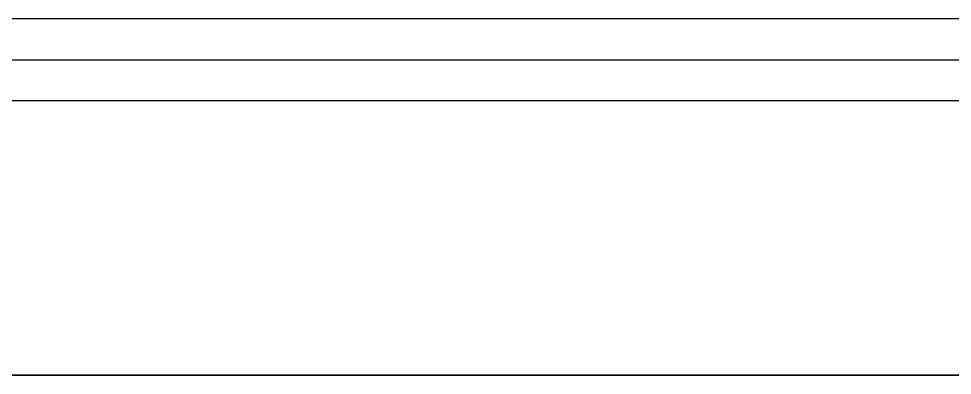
# Model space of a CAD drawing. Header units: millimetres. Extents: x -41292 to 298682, y -22072 to 33155.
# Drawn here: x 28390 to 28730.5, y 1260.6 to 1390.6 of the extents above; entities that cross this region are included whole.
import ezdxf

# ---------------------------------------------------------------- set-up
doc = ezdxf.new("R2010")
doc.units = ezdxf.units.MM
doc.layers.add('창호', color=4, linetype='Continuous')
doc.layers.add('틀', color=8, linetype='Continuous')

# ---------------------------------------------------------------- blocks, each defined once
blk = doc.blocks.new('AHSISHEUD')
blk.add_line((26672.05, 18908.67), (29562.05, 18908.67))

msp = doc.modelspace()

# ---------------------------------------------------------------- linework, layer by layer
at = {"layer": '창호'}
for p, q in [((28844.67, 1390.58), (27519.67, 1390.58)), ((28844.67, 1360.58), (27519.67, 1360.58))]:
    msp.add_line(p, q, dxfattribs=at)
at = {"layer": '틀'}
for p, q in [((27519.67, 1375.58), (28844.67, 1375.58)), ((28934.67, 1260.58), (26044.67, 1260.58))]:
    msp.add_line(p, q, dxfattribs=at)

# ---------------------------------------------------------------- block references
msp.add_blockref('AHSISHEUD', (-627.37, -17648.09))

doc.saveas('drawing.dxf')
